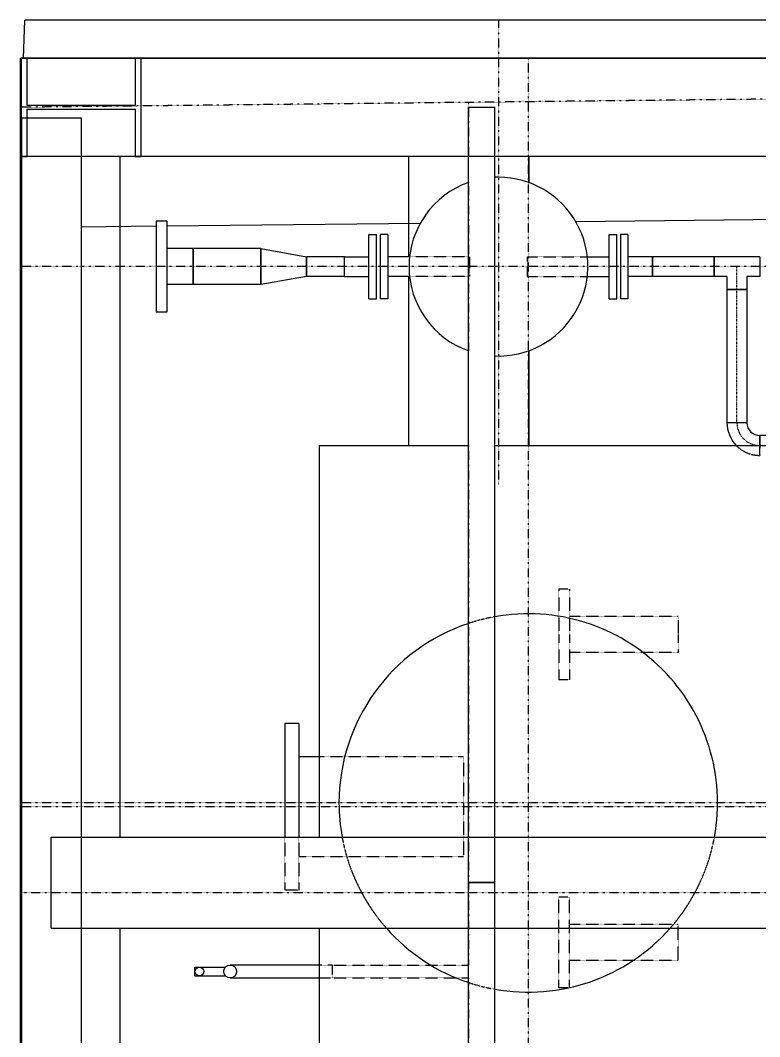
# Model space of a CAD drawing. Header units: millimetres. Extents: x -10011772 to -8149599, y 2847708 to 3434448.
# Drawn here: x -9499028 to -9496548, y 3152819 to 3156230 of the extents above; entities that cross this region are included whole.
import ezdxf

# ---------------------------------------------------------------- set-up
doc = ezdxf.new("R2010")
doc.units = ezdxf.units.MM
for name, pattern in [('DASHDOT2', [0.5, 0.25, -0.125, 0, -0.125]), ('DIVIDE2', [0.625, 0.25, -0.125, 0, -0.125, 0, -0.125]), ('HIDDEN2', [0.1875, 0.125, -0.0625])]:
    doc.linetypes.add(name, pattern=pattern)
doc.layers.add('总平面底图', color=9, linetype='Continuous')

# ---------------------------------------------------------------- blocks, each defined once
blk = doc.blocks.new('总平面底图 爆炸危险区 LOCATION I')
at = {"layer": '总平面底图', "linetype": 'Continuous'}
for p, q in [((225218, 114327.7), (225220.3, 114391.1)), ((226956.4, 114391.1), (225220.3, 114391.1)), ((225214.2, 114327.7), (225214.2, 114162.6)), ((225224.3, 114327.7), (225214.2, 114327.7)), ((228714.9, 114327.7), (225214.9, 114327.7)), ((225214.9, 114162.6), (225214.9, 114327.7)), ((225224.3, 114248.3), (225224.3, 114327.7)), ((225415.6, 114327.7), (225405.4, 114327.7)), ((225405.4, 114327.7), (225405.4, 114248.3)), ((225415.6, 114162.6), (225415.6, 114327.7)), ((225405.4, 114248.3), (225224.3, 114248.3)), ((225224.3, 114162.6), (225224.3, 114242.1)), ((225224.3, 114242.1), (225405.4, 114242.1)), ((225405.4, 114242.1), (225405.4, 114162.6)), ((225964.9, 114245.2), (226008.6, 114245.2)), ((225964.9, 112944), (225964.9, 114245.2)), ((226008.6, 112944), (226008.6, 114245.2)), ((225214.9, 114227.7), (225214.9, 111660.2)), ((225214.9, 114227.7), (225315, 114227.7)), ((225315, 114227.7), (225315, 111660.2)), ((225214.2, 114162.6), (225224.3, 114162.6)), ((228714.9, 114162.6), (225214.9, 114162.6)), ((225380, 114162.6), (225380, 113020.4)), ((225405.4, 114162.6), (225415.6, 114162.6)), ((225863.8, 114162.6), (225863.8, 113994.4)), ((226066, 114162.6), (226066, 114118.7)), ((225440.9, 114053.9), (225440.9, 113977.7)), ((225458.4, 114053.9), (225440.9, 114053.9)), ((225458.4, 114053.9), (225458.4, 113977.7)), ((226539.9, 114057.4), (226144.6, 114053.1)), ((225440.9, 114045.4), (225315, 114044.1)), ((225883.6, 114050.2), (225458.4, 114045.6)), ((225797.7, 113977.7), (225797.7, 114031.7)), ((225797.7, 114031.7), (225810.4, 114031.7)), ((225810.4, 113977.7), (225810.4, 114031.7)), ((225816.4, 114031.7), (225816.4, 113977.7)), ((225829.2, 114031.7), (225816.4, 114031.7)), ((225816.4, 114031.7), (225816.4, 113977.7)), ((225829.2, 114031.7), (225816.4, 114031.7)), ((225829.2, 114031.7), (225829.2, 113977.7)), ((225829.2, 114031.7), (225829.2, 113977.7)), ((226200.6, 113977.7), (226200.6, 114031.7)), ((226200.6, 114031.7), (226213.4, 114031.7)), ((226200.6, 113977.7), (226200.6, 114031.7)), ((226200.6, 114031.7), (226213.4, 114031.7)), ((226213.4, 113977.7), (226213.4, 114031.7)), ((226213.4, 113977.7), (226213.4, 114031.7)), ((226219.3, 114031.7), (226219.3, 113977.7)), ((226232.1, 114031.7), (226219.3, 114031.7)), ((226232.1, 114031.7), (226232.1, 113977.7)), ((225502.9, 114007.9), (225458.4, 114007.9)), ((225502.9, 114007.9), (225502.9, 113977.7)), ((225502.9, 113977.7), (225502.9, 114007.9)), ((225616.6, 114007.9), (225502.9, 114007.9)), ((225616.6, 114007.9), (225616.6, 113977.7)), ((225616.6, 114007.9), (225692.8, 113994.4)), ((225616.6, 113977.7), (225616.6, 114007.9)), ((225692.8, 113977.7), (225692.8, 113994.4)), ((225756.6, 113994.4), (225692.8, 113994.4)), ((225692.8, 113994.4), (225692.8, 113977.7)), ((225756.6, 113977.7), (225756.6, 113994.4)), ((225756.6, 113977.7), (225756.6, 113994.4)), ((225756.6, 113994.4), (225797.7, 113994.4)), ((225865.8, 113994.4), (225829.2, 113994.4)), ((225865.8, 113994.4), (225829.2, 113994.4)), ((226163.9, 113994.4), (226200.6, 113994.4)), ((226163.9, 113994.4), (226200.6, 113994.4)), ((226273.2, 113994.4), (226232.1, 113994.4)), ((226273.2, 113994.4), (226273.2, 113977.7)), ((226273.2, 113961), (226273.2, 113994.4)), ((226376.8, 113994.4), (226273.2, 113994.4)), ((226376.8, 113961), (226376.8, 113994.4)), ((226376.8, 113994.4), (226376.8, 113961)), ((226453, 113994.4), (226376.8, 113994.4)), ((226453, 113994.4), (226453, 113961)), ((225440.9, 113977.7), (225440.9, 113901.5)), ((225458.4, 113977.7), (225458.4, 113901.5)), ((225502.9, 113977.7), (225502.9, 113947.6)), ((225502.9, 113947.6), (225502.9, 113977.7)), ((225616.6, 113977.7), (225616.6, 113947.6)), ((225616.6, 113947.6), (225616.6, 113977.7)), ((225692.8, 113961), (225692.8, 113977.7)), ((225692.8, 113977.7), (225692.8, 113961)), ((225756.6, 113961), (225756.6, 113977.7)), ((225756.6, 113961), (225756.6, 113977.7)), ((225797.7, 113923.7), (225797.7, 113977.7)), ((225810.4, 113923.7), (225810.4, 113977.7)), ((225816.4, 113977.7), (225816.4, 113923.7)), ((225816.4, 113977.7), (225816.4, 113923.7)), ((225829.2, 113977.7), (225829.2, 113923.7)), ((225829.2, 113977.7), (225829.2, 113923.7)), ((226200.6, 113923.7), (226200.6, 113977.7)), ((226200.6, 113923.7), (226200.6, 113977.7)), ((226213.4, 113923.7), (226213.4, 113977.7)), ((226213.4, 113923.7), (226213.4, 113977.7)), ((226219.3, 113977.7), (226219.3, 113923.7)), ((226232.1, 113977.7), (226232.1, 113923.7)), ((226273.2, 113977.7), (226273.2, 113961)), ((225692.8, 113961), (225616.6, 113947.6)), ((225756.6, 113961), (225692.8, 113961)), ((225756.6, 113961), (225797.7, 113961)), ((225865.8, 113961), (225829.2, 113961)), ((225865.8, 113961), (225829.2, 113961)), ((225863.8, 113961), (225863.8, 113677.7)), ((226163.9, 113961), (226200.6, 113961)), ((226163.9, 113961), (226200.6, 113961)), ((226273.2, 113961), (226232.1, 113961)), ((226376.8, 113961), (226273.2, 113961)), ((226398.2, 113961), (226376.8, 113961)), ((226398.2, 113961), (226398.2, 113939.6)), ((226453, 113961), (226431.6, 113961)), ((226431.6, 113961), (226431.6, 113939.6)), ((225502.9, 113947.6), (225458.4, 113947.6)), ((225616.6, 113947.6), (225502.9, 113947.6)), ((226431.6, 113939.6), (226398.2, 113939.6)), ((226398.2, 113939.6), (226398.2, 113715.8)), ((226398.2, 113939.6), (226414.9, 113939.6)), ((226414.9, 113939.6), (226431.6, 113939.6)), ((226431.6, 113939.6), (226431.6, 113715.8)), ((225797.7, 113923.7), (225810.4, 113923.7)), ((225829.2, 113923.7), (225816.4, 113923.7)), ((225829.2, 113923.7), (225816.4, 113923.7)), ((226200.6, 113923.7), (226213.4, 113923.7)), ((226200.6, 113923.7), (226213.4, 113923.7)), ((226232.1, 113923.7), (226219.3, 113923.7)), ((225458.4, 113901.5), (225440.9, 113901.5)), ((226066, 113836.7), (226066, 113677.7)), ((226431.6, 113715.8), (226398.2, 113715.8)), ((226431.6, 113715.8), (226398.2, 113715.8)), ((226453, 113694.4), (226453, 113677.7)), ((226453, 113677.7), (226453, 113694.4)), ((226560.9, 113694.4), (226453, 113694.4)), ((225714.9, 113020.4), (225714.9, 113677.7)), ((225714.9, 113020.4), (225714.9, 113677.7)), ((225714.9, 113677.7), (225964.9, 113677.7)), ((226008.6, 113677.7), (226560.9, 113677.7)), ((225656.4, 113210.9), (225656.4, 113071.2)), ((225680.3, 113210.9), (225656.4, 113210.9)), ((225656.4, 113210.9), (225656.4, 113071.2)), ((225680.3, 113210.9), (225656.4, 113210.9)), ((225680.3, 113210.9), (225680.3, 113071.2)), ((225680.3, 113210.9), (225680.3, 113071.2)), ((225714.9, 113155.4), (225680.3, 113155.4)), ((225714.9, 113155.4), (225680.3, 113155.4)), ((225656.4, 113071.2), (225656.4, 113020.4)), ((225656.4, 113071.2), (225656.4, 113020.4)), ((225680.3, 113071.2), (225680.3, 113020.4)), ((225680.3, 113071.2), (225680.3, 113020.4)), ((225264.9, 112867.5), (225264.9, 113020.4)), ((225264.9, 113020.4), (227064.9, 113020.4)), ((226008.6, 112944), (225964.9, 112944)), ((225964.9, 111410.3), (225964.9, 112944)), ((225964.9, 112944), (226008.6, 112944)), ((226008.6, 111410.3), (226008.6, 112944)), ((225264.9, 112867.5), (227064.9, 112867.5)), ((225380, 112867.5), (225380, 112107.9)), ((225714.9, 112477.7), (225714.9, 112867.5)), ((225714.9, 112477.7), (225714.9, 112867.5)), ((225714.9, 112805.5), (225564.9, 112805.5)), ((225714.9, 112805.5), (225564.9, 112805.5)), ((225505.9, 112794.9), (225505.9, 112802.4)), ((225505.9, 112802.4), (225557.3, 112802.4)), ((225505.9, 112787.4), (225505.9, 112794.9)), ((225505.9, 112787.4), (225557.3, 112787.4)), ((225564.9, 112784.2), (225714.9, 112784.2)), ((225564.9, 112784.2), (225714.9, 112784.2))]:
    blk.add_line(p, q, dxfattribs=at)
at = {"layer": '总平面底图', "linetype": 'DASHDOT2'}
for p, q in [((226014.9, 114391.1), (226014.9, 114162.6)), ((226064.9, 114327.7), (226064.9, 114162.6)), ((228741.3, 114283.5), (225214.9, 114245.2)), ((225964.9, 114253.3), (225964.9, 114162.6)), ((226014.9, 114162.6), (226014.9, 113677.7)), ((226064.9, 114162.6), (226064.9, 113677.7)), ((225964.9, 114119.1), (225964.9, 113836.3)), ((225315, 113977.7), (225214.9, 113977.7)), ((225964.9, 113977.7), (225315, 113977.7)), ((226008.6, 113977.7), (225964.9, 113977.7)), ((226539.9, 113977.7), (226008.6, 113977.7)), ((225964.9, 113677.7), (225964.9, 112805.5)), ((226014.9, 113677.7), (226014.9, 113612.7)), ((226064.9, 113677.7), (226064.9, 112477.7)), ((225315, 113077.7), (225214.9, 113077.7)), ((225315, 113071.2), (225214.9, 113071.2)), ((225714.9, 113077.7), (225315, 113077.7)), ((225714.9, 113071.2), (225315, 113071.2)), ((226154.9, 113077.7), (225714.9, 113077.7)), ((229274.9, 113071.2), (225714.9, 113071.2)), ((229275.2, 113077.7), (226154.9, 113077.7)), ((225214.9, 112927.7), (225964.9, 112927.7)), ((225964.9, 112927.7), (227714.9, 112927.7)), ((225964.9, 112784.2), (225964.9, 112477.7))]:
    blk.add_line(p, q, dxfattribs=at)
at = {"layer": '总平面底图'}
for p, q in [((225213, 114327.7), (232813, 114327.7)), ((225213, 111527.7), (225213, 114327.7))]:
    blk.add_line(p, q, dxfattribs=at)
at = {"layer": '总平面底图', "linetype": 'HIDDEN2'}
for p, q in [((225966.4, 113994.4), (225865.8, 113994.4)), ((225966.4, 113994.4), (225966.4, 113977.7)), ((226063.4, 113977.7), (226063.4, 113994.4)), ((226063.4, 113994.4), (226163.9, 113994.4)), ((225966.4, 113977.7), (225966.4, 113961)), ((226063.4, 113961), (226063.4, 113977.7)), ((225966.4, 113961), (225865.8, 113961)), ((226063.4, 113961), (226163.9, 113961)), ((226453, 113677.7), (226453, 113661)), ((226453, 113661), (226453, 113677.7)), ((226116.4, 113436.6), (226116.4, 113360.4)), ((226133.9, 113436.6), (226116.4, 113436.6)), ((226133.9, 113436.6), (226133.9, 113360.4)), ((226316.4, 113390.5), (226133.9, 113390.5)), ((226316.4, 113390.5), (226316.4, 113360.4)), ((226116.4, 113360.4), (226116.4, 113284.2)), ((226133.9, 113360.4), (226133.9, 113284.2)), ((226316.4, 113360.4), (226316.4, 113330.2)), ((226316.4, 113330.2), (226133.9, 113330.2)), ((226133.9, 113284.2), (226116.4, 113284.2)), ((225956.4, 113155.4), (225714.9, 113155.4)), ((225956.4, 113155.4), (225956.4, 113071.2)), ((225956.4, 113071.2), (225956.4, 112987.1)), ((225656.4, 113020.4), (225656.4, 112931.5)), ((225680.3, 113020.4), (225680.3, 112931.5)), ((225956.4, 112987.1), (225680.3, 112987.1)), ((225680.3, 112931.5), (225656.4, 112931.5)), ((226116.4, 112767.5), (226116.4, 112919.9)), ((226116.4, 112767.5), (226116.4, 112919.9)), ((226133.9, 112919.9), (226116.4, 112919.9)), ((226133.9, 112767.5), (226133.9, 112919.9)), ((226133.9, 112767.5), (226133.9, 112919.9)), ((226316.4, 112873.8), (226133.9, 112873.8)), ((226316.4, 112813.5), (226316.4, 112873.8)), ((226316.4, 112813.5), (226316.4, 112873.8)), ((225736.3, 112805.5), (225714.9, 112805.5)), ((225736.3, 112784.2), (225736.3, 112805.5)), ((225736.3, 112805.5), (225964.9, 112805.5)), ((225964.9, 112784.2), (225964.9, 112805.5)), ((226316.4, 112813.5), (226133.9, 112813.5)), ((225714.9, 112784.2), (225736.3, 112784.2)), ((225736.3, 112784.2), (225964.9, 112784.2)), ((226133.9, 112767.5), (226116.4, 112767.5))]:
    blk.add_line(p, q, dxfattribs=at)
at = {"layer": '总平面底图', "linetype": 'DIVIDE2'}
for p, q in [((226414.9, 113939.6), (226414.9, 113977.7)), ((226414.9, 113715.8), (226414.9, 113939.6)), ((226414.9, 113939.6), (226414.9, 113939.6)), ((226414.9, 113715.8), (226414.9, 113715.8)), ((226414.9, 113715.8), (226414.9, 113715.8))]:
    blk.add_line(p, q, dxfattribs=at)
at = {"layer": '总平面底图', "linetype": 'Continuous'}
for centre, radius in [((225564.9, 112794.9), 10.7), ((225513.4, 112794.9), 7.5)]:
    blk.add_circle(centre, radius, dxfattribs=at)
for centre, radius, start, end in [((226014.9, 113977.7), 150, 109.4558, 250.5442), ((226014.9, 113977.7), 150, 109.4558, 250.5442), ((226014.9, 113977.7), 150, 90, 92.3972), ((226014.9, 113977.7), 150, 267.6028, 90), ((226014.9, 113977.7), 150, 90, 92.3972), ((226014.9, 113977.7), 150, 267.6028, 90), ((226453, 113715.8), 54.8, 180, 224.0471), ((226453, 113715.8), 21.4, 180, 270), ((226064.9, 113077.7), 317.5, 349.6046, 100.2091), ((226064.9, 113077.7), 317.5, 349.6046, 100.2091), ((226064.9, 113077.7), 317.5, 108.3512, 180), ((226064.9, 113077.7), 317.5, 108.3512, 180), ((226064.9, 113077.7), 317.5, 180, 190.3954), ((226064.9, 113077.7), 317.5, 180, 190.3954), ((226064.9, 113077.7), 317.5, 221.4557, 251.6488), ((226064.9, 113077.7), 317.5, 221.4557, 251.6488), ((226064.9, 113077.7), 317.5, 259.7909, 318.5443), ((226064.9, 113077.7), 317.5, 259.7909, 318.5443)]:
    blk.add_arc(centre, radius, start, end, dxfattribs=at)
at = {"layer": '总平面底图', "linetype": 'DIVIDE2'}
blk.add_arc((226453, 113715.8), 38.1, 180, 270, dxfattribs=at)
at = {"layer": '总平面底图', "linetype": 'HIDDEN2'}
for centre, radius, start, end in [((226453, 113715.8), 54.8, 224.0471, 270), ((226064.9, 113077.7), 317.5, 100.2091, 108.3512), ((226064.9, 113077.7), 317.5, 190.3954, 221.4557), ((226064.9, 113077.7), 317.5, 318.5443, 349.6046), ((226064.9, 113077.7), 317.5, 251.6488, 259.7909)]:
    blk.add_arc(centre, radius, start, end, dxfattribs=at)

msp = doc.modelspace()

# ---------------------------------------------------------------- block references
at = {"layer": '总平面底图', "xscale": 2, "yscale": 2, "zscale": 2}
msp.add_blockref('总平面底图 爆炸危险区 LOCATION I', (-9949454.3, 2927447.9), dxfattribs=at)

doc.saveas('drawing.dxf')
